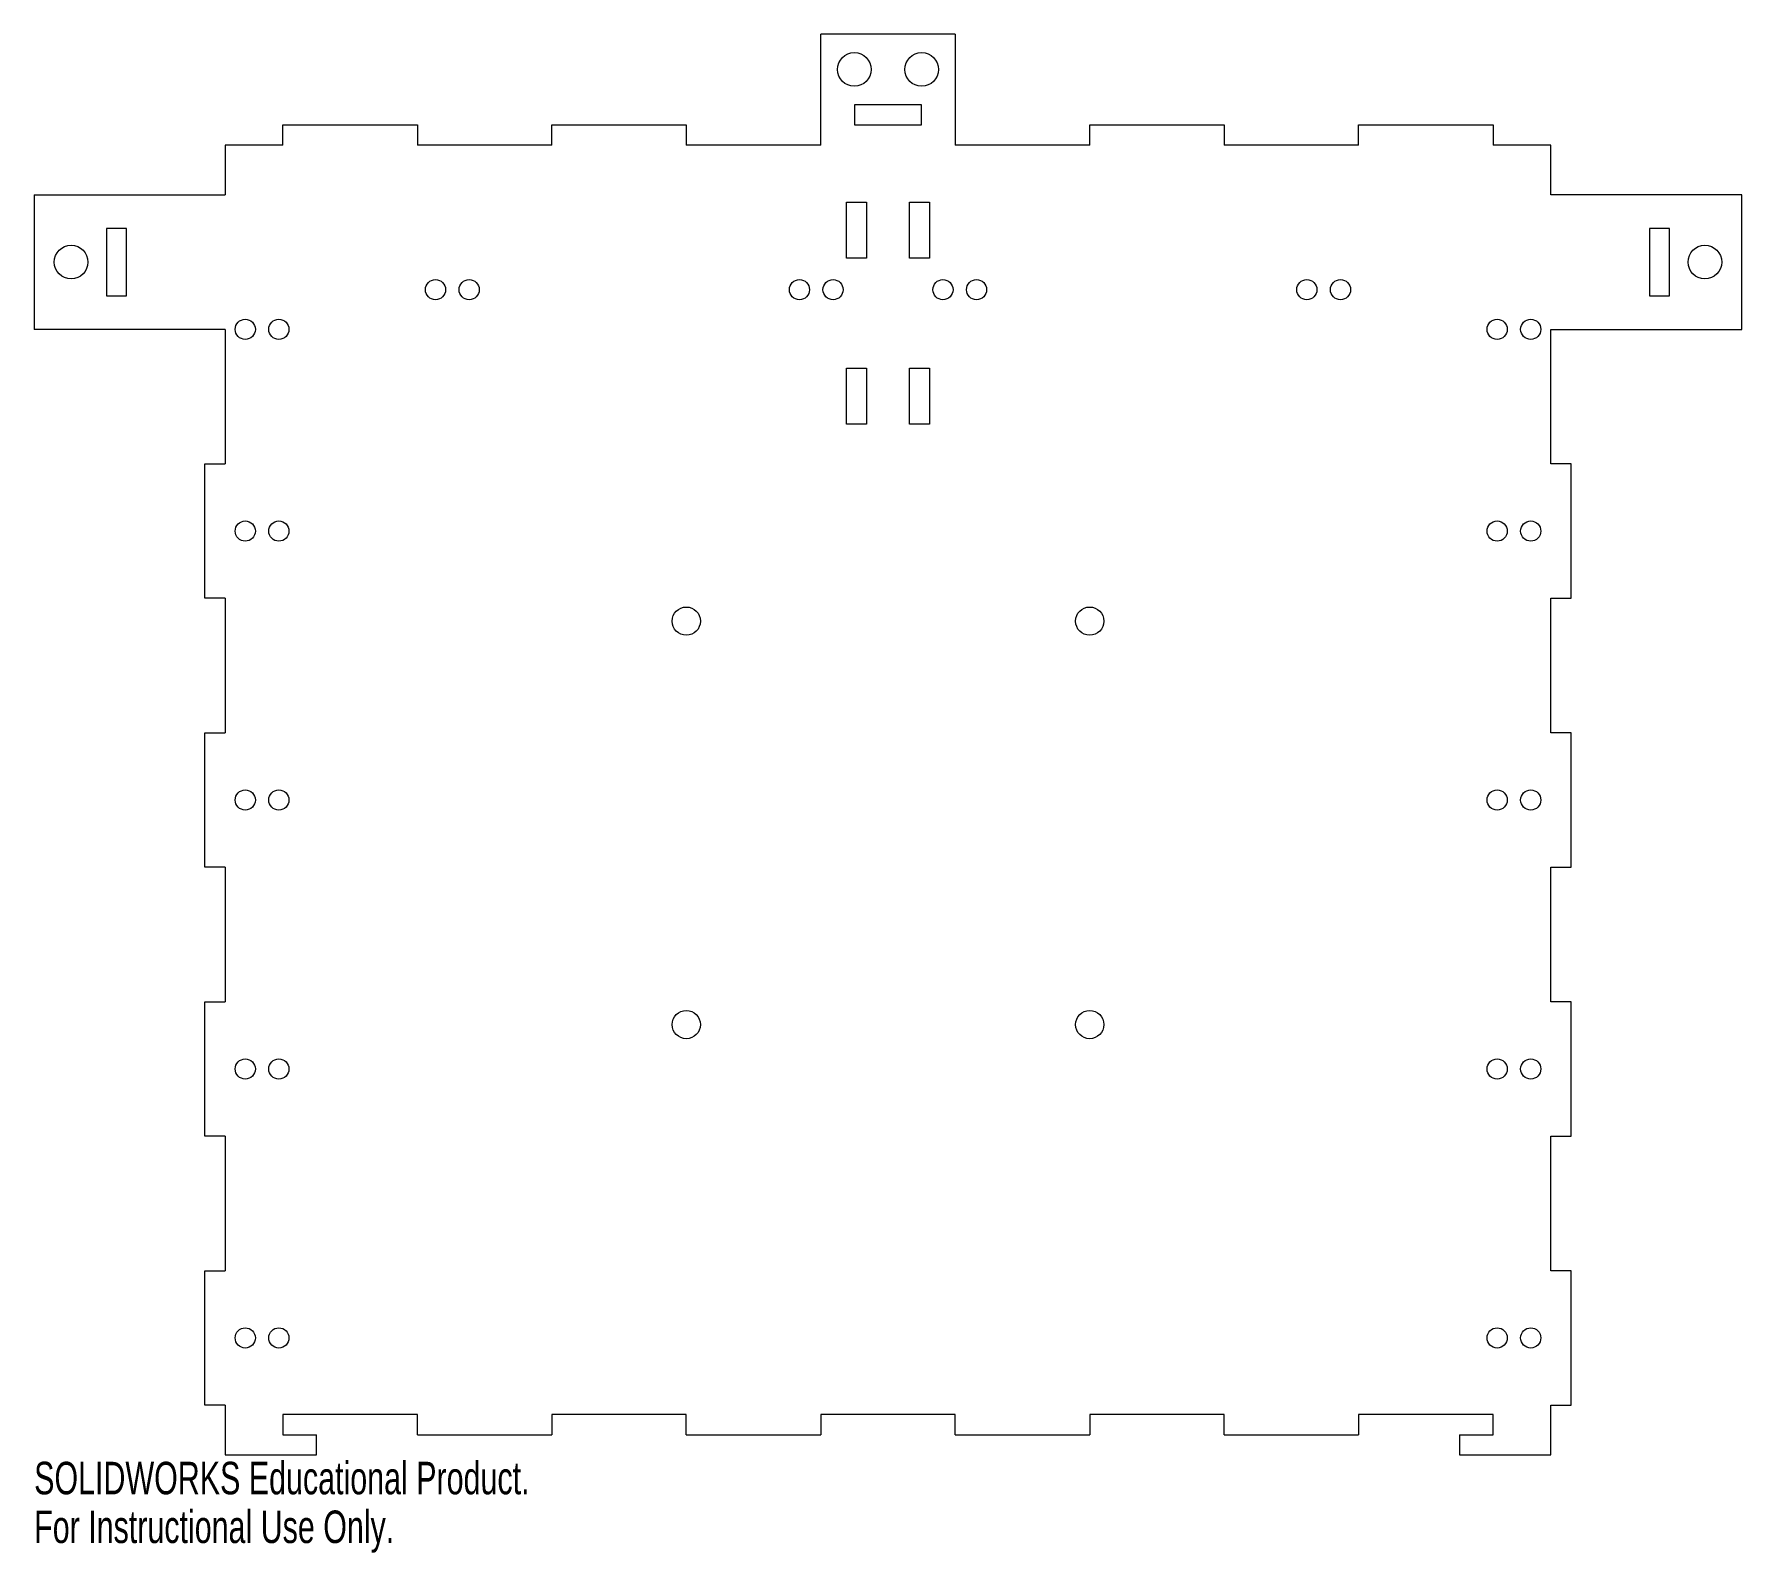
# Model space of a CAD drawing. Header units: millimetres. Extents: x -127 to 127, y -112 to 114.
import ezdxf

# ---------------------------------------------------------------- set-up
doc = ezdxf.new("R2010")
doc.units = ezdxf.units.MM
doc.styles.add('SLDTEXTSTYLE0', font='TXT', dxfattribs={"width": 0.7})

msp = doc.modelspace()

# ---------------------------------------------------------------- linework, layer by layer
at = {"color": 7, "linetype": 'Continuous', "lineweight": 15}
for p, q in [((-10, 97.4), (-10, 113.9)), ((10, 113.9), (-10, 113.9)), ((10, 113.9), (10, 97.4)), ((-5, 103.4), (-5, 100.4)), ((5, 103.4), (-5, 103.4)), ((5, 100.4), (5, 103.4)), ((-90, 97.4), (-90, 100.4)), ((-90, 100.4), (-70, 100.4)), ((-70, 100.4), (-70, 97.4)), ((-50, 97.4), (-50, 100.4)), ((-50, 100.4), (-30, 100.4)), ((-30, 100.4), (-30, 97.4)), ((-5, 100.4), (5, 100.4)), ((30, 97.4), (30, 100.4)), ((30, 100.4), (50, 100.4)), ((50, 100.4), (50, 97.4)), ((70, 97.4), (70, 100.4)), ((70, 100.4), (90, 100.4)), ((90, 100.4), (90, 97.4)), ((-98.6, 97.4), (-98.6, 90)), ((-90, 97.4), (-98.6, 97.4)), ((-50, 97.4), (-70, 97.4)), ((-10, 97.4), (-30, 97.4)), ((30, 97.4), (10, 97.4)), ((70, 97.4), (50, 97.4)), ((98.6, 97.4), (90, 97.4)), ((98.6, 90), (98.6, 97.4)), ((-127, 90), (-127, 70)), ((-127, 90), (-98.6, 90)), ((-6.175, 88.9), (-3.175, 88.9)), ((-6.175, 80.575), (-6.175, 88.9)), ((-3.175, 88.9), (-3.175, 80.575)), ((3.175, 88.9), (6.175, 88.9)), ((3.175, 80.575), (3.175, 88.9)), ((6.175, 88.9), (6.175, 80.575)), ((127, 90), (98.6, 90)), ((127, 70), (127, 90)), ((-116.25, 85), (-116.25, 75)), ((-113.25, 85), (-116.25, 85)), ((-113.25, 75), (-113.25, 85)), ((116.25, 85), (113.25, 85)), ((113.25, 85), (113.25, 75)), ((116.25, 75), (116.25, 85)), ((-3.175, 80.575), (-6.175, 80.575)), ((6.175, 80.575), (3.175, 80.575)), ((-116.25, 75), (-113.25, 75)), ((113.25, 75), (116.25, 75)), ((-98.6, 70), (-127, 70)), ((-98.6, 70), (-98.6, 50)), ((98.6, 70), (127, 70)), ((98.6, 50), (98.6, 70)), ((-6.175, 64.225), (-3.175, 64.225)), ((-6.175, 55.9), (-6.175, 64.225)), ((-3.175, 64.225), (-3.175, 55.9)), ((3.175, 64.225), (6.175, 64.225)), ((3.175, 55.9), (3.175, 64.225)), ((6.175, 64.225), (6.175, 55.9)), ((-3.175, 55.9), (-6.175, 55.9)), ((6.175, 55.9), (3.175, 55.9)), ((-101.6, 30), (-101.6, 50)), ((-101.6, 50), (-98.6, 50)), ((101.6, 50), (98.6, 50)), ((101.6, 30), (101.6, 50)), ((-98.6, 30), (-101.6, 30)), ((-98.6, 30), (-98.6, 10)), ((98.6, 30), (101.6, 30)), ((98.6, 10), (98.6, 30)), ((-101.6, -10), (-101.6, 10)), ((-101.6, 10), (-98.6, 10)), ((101.6, 10), (98.6, 10)), ((101.6, -10), (101.6, 10)), ((-98.6, -10), (-101.6, -10)), ((-98.6, -10), (-98.6, -30)), ((98.6, -10), (101.6, -10)), ((98.6, -30), (98.6, -10)), ((-101.6, -50), (-101.6, -30)), ((-101.6, -30), (-98.6, -30)), ((101.6, -30), (98.6, -30)), ((101.6, -50), (101.6, -30)), ((-98.6, -50), (-101.6, -50)), ((-98.6, -50), (-98.6, -70)), ((98.6, -50), (101.6, -50)), ((98.6, -70), (98.6, -50)), ((-101.6, -90), (-101.6, -70)), ((-101.6, -70), (-98.6, -70)), ((101.6, -70), (98.6, -70)), ((101.6, -90), (101.6, -70)), ((-98.6, -90), (-101.6, -90)), ((-98.6, -90), (-98.6, -97.4)), ((-70, -91.4), (-90, -91.4)), ((-90, -91.4), (-90, -94.4)), ((-70, -94.4), (-70, -91.4)), ((-30, -91.4), (-50, -91.4)), ((-50, -91.4), (-50, -94.4)), ((-30, -94.4), (-30, -91.4)), ((10, -91.4), (-10, -91.4)), ((-10, -91.4), (-10, -94.4)), ((10, -94.4), (10, -91.4)), ((50, -91.4), (30, -91.4)), ((30, -91.4), (30, -94.4)), ((50, -94.4), (50, -91.4)), ((90, -91.4), (70, -91.4)), ((70, -91.4), (70, -94.4)), ((90, -94.4), (90, -91.4)), ((98.6, -90), (101.6, -90)), ((98.6, -97.4), (98.6, -90)), ((-90, -94.4), (-85, -94.4)), ((-85, -97.4), (-85, -94.4)), ((-70, -94.4), (-50, -94.4)), ((-30, -94.4), (-10, -94.4)), ((10, -94.4), (30, -94.4)), ((50, -94.4), (70, -94.4)), ((85, -94.4), (85, -97.4)), ((85, -94.4), (90, -94.4)), ((-98.6, -97.4), (-85, -97.4)), ((85, -97.4), (98.6, -97.4))]:
    msp.add_line(p, q, dxfattribs=at)
for centre, radius in [((-5, 108.65), 2.5), ((5, 108.65), 2.5), ((-121.5, 80), 2.5), ((121.5, 80), 2.5), ((-67.3, 75.9), 1.5), ((-62.3, 75.9), 1.5), ((-13.175, 75.9), 1.5), ((-8.175, 75.9), 1.5), ((8.175, 75.9), 1.5), ((13.175, 75.9), 1.5), ((62.3, 75.9), 1.5), ((67.3, 75.9), 1.5), ((-95.6, 70), 1.5), ((-90.6, 70), 1.5), ((90.6, 70), 1.5), ((95.6, 70), 1.5), ((-95.6, 40), 1.5), ((-90.6, 40), 1.5), ((90.6, 40), 1.5), ((95.6, 40), 1.5), ((-30, 26.6), 2.1), ((30, 26.6), 2.1), ((-95.6, 0), 1.5), ((-90.6, 0), 1.5), ((90.6, 0), 1.5), ((95.6, 0), 1.5), ((-30, -33.4), 2.1), ((30, -33.4), 2.1), ((-95.6, -40), 1.5), ((-90.6, -40), 1.5), ((90.6, -40), 1.5), ((95.6, -40), 1.5), ((-95.6, -80), 1.5), ((-90.6, -80), 1.5), ((90.6, -80), 1.5), ((95.6, -80), 1.5)]:
    msp.add_circle(centre, radius, dxfattribs=at)

# ---------------------------------------------------------------- texts
at = {"color": 7, "linetype": 'Continuous', "char_height": 4.83362, "attachment_point": 1, "style": 'SLDTEXTSTYLE0'}
for s, insert in [('SOLIDWORKS Educational Product.', (-127, -98.42)), ('For Instructional Use Only.', (-127, -105.67))]:
    msp.add_mtext(s, dxfattribs=dict(at, insert=insert))

doc.saveas('drawing.dxf')
